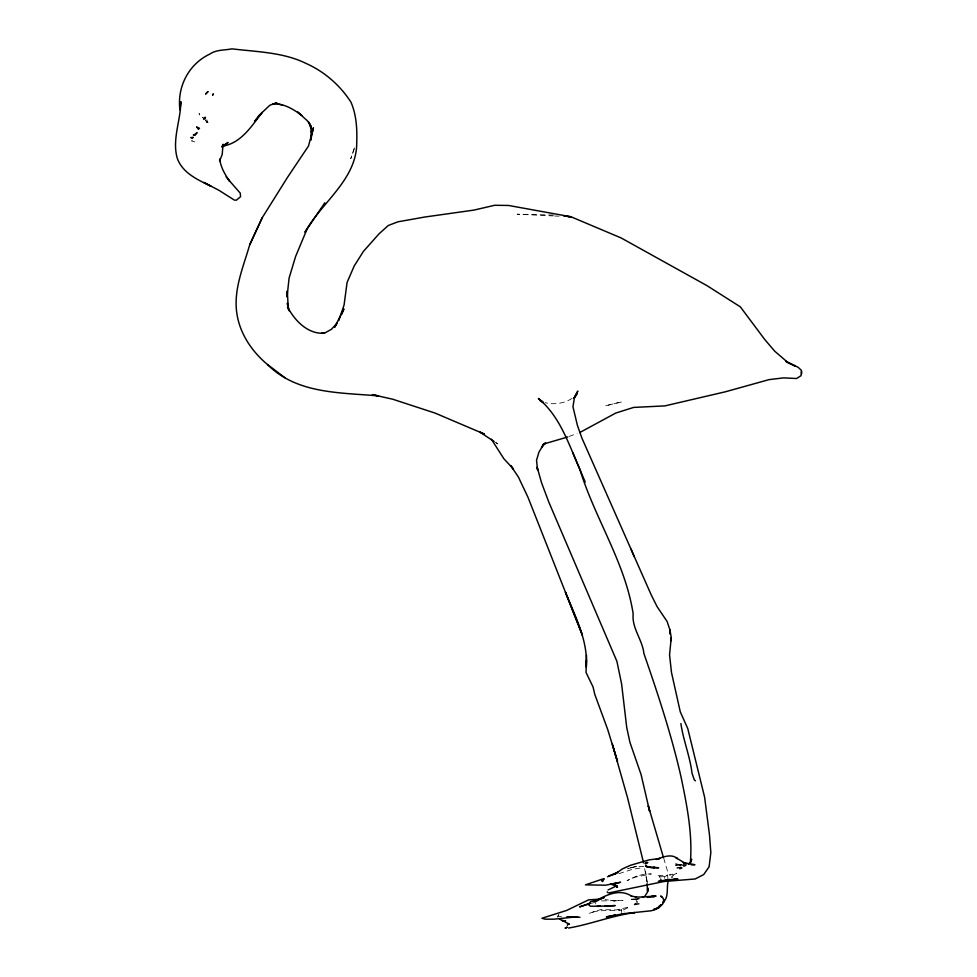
<?xml version="1.0" encoding="UTF-8"?>
<svg xmlns="http://www.w3.org/2000/svg" width="977" height="977" viewBox="0 0 977 977"><rect width="100%" height="100%" fill="white"/><g stroke="black" fill="none" stroke-linecap="round" stroke-linejoin="round"><path stroke-width="0.73" stroke-dasharray="4.88 3.66" d="M205.695 117.069L205.842 117.79L205.011 116.813L203.033 119.915L205.072 118.486L205.121 119.145L204.743 117.387L203.912 119.133L205.06 118.168L203.143 118.07L204.315 118.632L202.495 117.338L207.979 122.76L205.707 116.935M595.689 903.945L595.75 902.406M664.629 878.408L664.812 876.577L667.12 875.465L657.045 875.734L661.038 876.809L664.812 876.577M676.939 864.95L677.232 863.876L675.278 863.827L679.357 867.564M354.395 147.82L350.731 158.75L354.248 148.968M673.312 875.013L671.944 878.042L670.747 874.818L673.312 875.013L676.597 873.243L669.367 874.916L671.981 875.062M557.708 916.389L558.881 914.643L557.549 917.195M192.408 140.212L191.358 140.92L195.192 142.031L194.484 139.894M572.095 398.372C564.217 403.416 554.24 404.979 545.178 402.683M623.399 909.929L629.347 906.998L616.096 909.941L600.696 909.55L589.29 913.312C598.925 909.196 609.966 911.297 619.479 909.953L618.856 910.185L623.399 909.929L624.132 911.859M680.761 864.938L681.97 864.437L675.62 864.621L680.761 864.938L678.868 864.755M569.041 436.475L577.077 433.519M618.868 873.658L632.473 869.335L643.391 867.515M630.605 867.808L635.551 866.465L643.819 866.33M590.853 903.395L594.895 902.455M628.126 868.48L636.54 866.599L627.564 868.504M686.342 865.622L683.424 866.184L686.049 865.756M686.855 864.596L681.054 865.5L685.28 864.865M638.286 898.828L633.072 899.536L638.64 898.877M682.715 864.963L683.815 864.816M635.868 899.622L637.065 902.821L638.237 899.67L629.579 899.243L637.896 898.816M637.151 898.901L639.898 898.681M601.637 900.904L622.96 900.464L611.724 900.904L615.119 900.892L605.068 899.573M553.556 215.038L517.151 214.207L553.055 215.917M554.545 215.99L559.039 216.21M561.58 916.853L558.05 915.95M621.873 910.014L621.067 909.831L621.519 912.591M495.4 442.349L497.806 443.937L495.669 442.373M205.927 120.562L206.77 122.455L205.231 119.548L206.013 120.672M659.206 876.21L660.415 878.433M663.701 858.16L667.376 870.617L667.987 880.582M644.637 868.687L647.287 883.269M647.372 883.159L645.504 871.191L646.835 882.414M204.547 118.193L203.912 119.133L204.547 118.193M636.564 876.088L627.063 880.607L634.708 877.297L651.329 873.902L644.405 874.159L636.564 876.088M618.82 402.512L605.264 405.87L621.641 401.913L618.82 402.512M205.255 118.388L203.741 118.51L205.255 118.388M680.09 864.999L675.559 865.39L681.445 864.963L680.09 864.999M199.491 114.199L198.99 113.515L199.711 114.895L199.491 114.199"/><path stroke-width="1.47" d="M586.481 655.201L586.31 667.071C588.117 640.582 575.111 616.145 565.463 592.294L582.414 635.221L527.983 497.281L518.421 477.081L510.763 465.663L513.401 469.045L503.79 458.64L491.407 439.235M667.999 881.987C666.461 888.765 669.025 897.839 662.699 902.565M608.756 892.941L663.945 881.51L695.135 878.982L703.721 874.549L709.094 866.807L710.841 852.567L709.485 834.908L704.612 797.208L687.796 728.659L680.273 711.818L671.492 672.494L669.55 654.883L671.272 637.444L669.868 629.701L667.12 621.519L657.033 606.546L651.085 594.602L581.95 438.185L577.456 425.545L572.962 406.798L574.427 397.615L577.834 391.081L574.024 397.981M586.42 660.012L586.029 672.432L593.063 686.99L594.785 694.391L607.682 729.428L617.488 761.376L612.628 745.182M221.95 146.416L228.056 142.447L222.109 147.283L223.049 144.254L222.194 154.574L219.617 160.924L219.703 159.043C220.655 167.018 225.003 174.627 229.534 181.111L226.175 176.8M338.787 320.59L344.075 305.019L347.079 282.463L354.224 265.939L363.444 251.37L379.125 233.735L388.321 225.479L397.895 221.828L424.8 217.028L473.967 210.092L494.716 205.28L508.528 205.463L571.008 216.784L621.103 237.936L706.798 285.54L740.358 306.863L764.71 339.459L774.663 351.146L788.134 362.748L795.473 366.216L785.789 361.356L798.148 367.291L801.384 370.332L801.079 375.632L796.548 378.514L783.688 377.879L769.131 379.613L725.227 391.826L664.885 405.895L633.658 407.421L615.779 413.051L579.764 432.542M310.136 124.58L311.309 128.598L308.634 122.113L310.21 124.567L311.602 133.299L311.516 130.735L310.649 140.346L313.422 127.767L308.476 146.061L287.507 177.35L262.178 217.822L249.733 244.726C243.322 266.953 233.283 289.766 236.849 313.397C239.878 333.804 251.895 351.512 267.527 364.555C297.045 394.122 340.094 392.412 378.465 395.941L372.31 394.623L392.693 399.214L434.948 413.039L484.494 434.13L479.731 431.993L494.191 441.555M212.901 94.879L213.328 93.829L212.559 95.16M341.742 314.301L343.904 308.988L334.647 327.21L337.126 323.131L331.362 329.371L325.133 332.778L321.628 333.304L324.498 333.169C307.975 334.598 294.346 320.371 287.531 306.754L289.155 310.784L287.323 303.285L288.313 308.903L287.299 290.975L287.055 296.886L289.107 278.018L295.579 256.548L307.059 229.058M567.417 925.329L568.187 923.497M249.733 244.726L262.178 217.822M304.995 232.099L324.828 202.752M644.625 896.544L647.433 892.209L647.702 887.885L647.666 891.427L646.994 883.806M574.171 398.066L577.297 393.829M305.19 231.928C320.835 203.643 353.43 181.881 356.556 147.832C357.228 132.274 357.216 116.69 350.938 102.109C340.02 85.207 324.449 71.651 306.082 63.444C283.269 52.184 256.78 51.879 231.915 48.85C224.539 50.389 216.357 49.522 209.921 54.028C188.732 63.957 176.91 86.843 179.939 109.864L180.867 101.669C180.684 120.55 171.854 139.809 177.289 158.311C182.528 173.063 197.843 179.866 210.947 186.18L203.9 182.443L219.031 190.356L234.358 200.09L236.361 200.187L240.586 196.707L240.22 193.104L227.983 179.121M660.257 880.533L661.026 879.556M661.038 905.288L659.133 907.535L653.662 909.55L659.426 907.157L655.933 909.355L651.195 910.784L621.384 913.898M195.009 135.363L197.098 132.64L193.873 135.082M688.419 864.389L690.153 862.801L691.692 859.223L690.299 863.277C692.791 834.273 686.855 804.938 680.957 776.581C671.419 734.765 657.961 694.073 643.928 653.589C642.451 639.654 631.667 628.199 633.169 613.922C625.402 562.886 594.932 518.604 579.947 469.583C568.834 444.523 560.261 416.593 538.351 398.457L543.359 402.671L539.976 400.448L542.577 401.559M660.391 905.337L658.303 907.23L661.307 904.91L659.219 906.375C664.262 905.227 665.435 898.205 660.684 895.958L661.82 897.338M542.919 444.608L545.606 442.996L541.49 447.246L543.627 444.401L538.974 452.07L536.532 460.252L537.545 469.778L537.191 467.189L541.453 482.504L548.805 502.08L616.914 661.368L621.58 683.766L626.721 727.462L629.97 742.471L641.083 774.553L649.607 811.203L648.288 805.83L663.236 856.731M607.511 876.76L615.241 873.951L622.447 868.883L630.47 865.28L649.033 859.894L659.731 858.478L656.178 859.418C662.797 857.208 671.284 853.263 677.415 858.588L676.06 857.818L685.085 863.192L683.265 862.63L694.916 864.694L691.313 864.914M615.241 873.951L617.782 872.229L608.854 875.917M617.146 885.614L608.024 889.974M545.251 443.289L544.213 443.876L567.698 436.975M596.996 900.892L598.925 899.805L590.694 901.637L588.569 904.714L590.303 906.192L600.281 906.241L596.8 906.375M222.756 146.123C241.209 143.094 251.639 126.118 262.117 112.44L254.57 121.527L259.076 115.396L269.872 105.223L276.833 102.829L272.583 104.16C283.415 102.903 293.418 109.253 301.759 115.42L297.68 112.099L307.328 120.733L311.065 126.106M565.512 927.942L567.271 927.222L565.085 928.138L565.695 927.955M677.134 867.918L679.357 867.564M590.169 903.102L579.654 906.876L589.876 903.688M602.235 879.153L585.467 884.857L605.508 885.211L620.554 882.28L611.553 884.026M593.65 901.515L604.189 897.509L597.887 899.707C608.244 894.028 620.761 888.801 631.814 896.275L631.093 896.019L636.381 897.057L635.258 896.996L643.525 897.057L642.39 896.959L656.08 896.007L648.105 897.338M635.942 903.969L634.5 904.494L638.885 903.798M568.565 928.016C588.899 924.767 612.542 915.461 634.83 912.603L632.07 912.787M613.556 915.669L615.4 915.046L606.314 916.89L622.178 914.008M647.531 897.387L649.803 896.788L647.36 897.362M669.843 879.471L658.303 881.266M604.958 906.009L615.168 905.581L598.376 906.314M567.124 917.061L571.618 916.914M574.61 916.817L577.602 916.719L553.959 919.186L545.227 919.174L541.905 918.258L566.526 910.479L588.594 899.854L600.806 899.084M566.611 917.171L579.972 917.232M673.898 878.982L677.977 879.105L666.424 879.984L667.779 880.204L665.52 879.679M568.016 216.638L571.008 216.784L563.802 215.941M282.536 104.966L277.492 103.916M645.687 865.866L646.945 866.172L645.577 866.062M610.54 883.892L615.632 884.441L612.103 883.88L617.537 887.128L616.231 885.834L616.902 886.957M559.284 918.807L562.325 920.725L565.671 920.932L562.276 920.395L569.444 924.376L567.93 923.558L568.089 924.327M267.527 364.555L284.93 377.733M695.453 780.818L694.268 779.841L692.021 773.149C689.945 756.137 683.277 740.322 680.896 723.554M607.242 891.854L607.682 892.648M631.02 549.062L634.207 556.585M572.852 452.803L585.247 482.064M612.323 744.218L627.576 797.83L643.574 862.85M670.259 633.865L669.868 629.701L670.295 634.171M670.662 638.042L670.93 640.814M801.653 371.443L801.665 373.654M663.847 900.306L663.554 902.223L663.847 900.306M603.981 878.873L602.601 881.547L601.624 880.851L601.93 879.74L603.981 878.873M680.798 867.368L679.919 868.834L680.566 867.869L681.897 868.003L680.798 867.368M207.893 91.74L205.72 93.902L207.893 91.74M647.641 862.508L645.821 863.924L645.064 863.558L645.846 862.544L647.641 862.508M193.067 137.403L192.432 138.087L190.784 137.598L193.067 137.403M199.442 128.378L198.258 128.927L196.646 126.851L198.587 128.756L197.708 128.268L199.442 128.378M654.7 867.405L651.622 867.759L646.249 866.636L658.681 867.771L652.978 867.71L654.7 867.405M613.471 884.551L611.797 884.441L613.471 884.551M194.386 134.765L193.483 134.875L194.386 134.765M685.451 862.862L683.57 862.813L685.451 862.862M654.407 896.544L651.744 896.434L654.407 896.544M596.605 900.672L595.14 900.586L596.605 900.672"/></g></svg>
